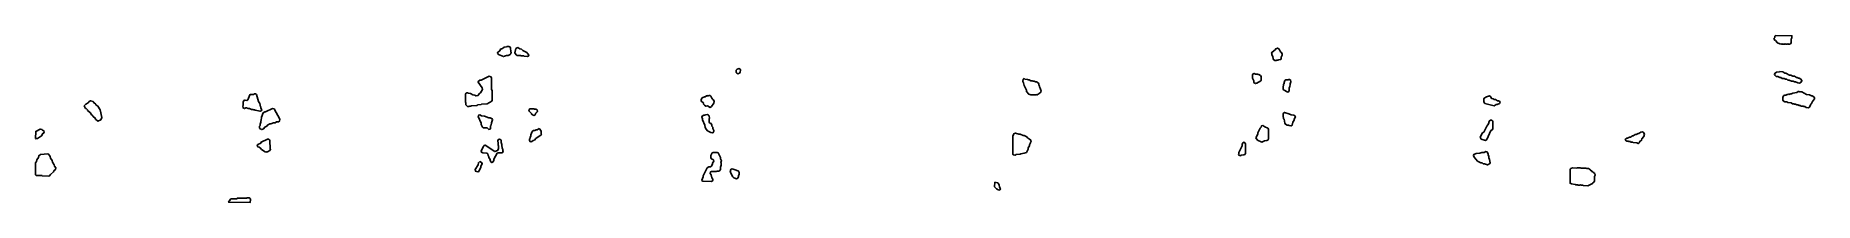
# Model space of a CAD drawing. Header units: millimetres. Extents: x 0 to 3153, y 0 to 296.
import ezdxf

# ---------------------------------------------------------------- set-up
doc = ezdxf.new("R2010")
doc.units = ezdxf.units.MM
doc.layers.add('Y', color=7, linetype='Continuous')

msp = doc.modelspace()

# ---------------------------------------------------------------- linework, layer by layer
at = {"layer": 'Y'}
for points in [[(3091.5, 281.1), (3087.5, 282.9), (3084, 287.2), (3082.9, 287.5), (3081.4, 290.5), (3082.9, 292.6), (3082.9, 294.8), (3084, 295.9), (3113.1, 295.6), (3113.1, 291.9), (3111.6, 289.7), (3111.6, 283.3), (3110.5, 281.5), (3109.1, 280.7), (3106.8, 280.7), (3106.2, 281.4), (3105.5, 280.7), (3101.8, 280.7), (3101.2, 281.4), (3099.8, 280.7), (3096.1, 280.7), (3095.4, 281.4), (3094, 280.7), (3091.5, 281.1)], [(818.6, 264.7), (819.3, 266.2), (822.9, 269.1), (824, 271.6), (827.6, 273), (830.4, 275.2), (834.7, 275.9), (835.4, 276.6), (839.1, 276.6), (840.5, 275.9), (841.6, 274.1), (842.3, 266.9), (843.1, 266.2), (842.3, 263.3), (841.2, 262.2), (837.6, 260.7), (834.8, 260.7), (829.7, 258.6), (820.4, 262.2), (818.6, 264.7)], [(865.4, 260), (860.4, 260), (859.7, 260.7), (853.3, 260.7), (851.8, 261.5), (849.3, 265.4), (851.4, 272.7), (854.7, 274.5), (858.4, 272.3), (861.2, 271.6), (863.4, 269.5), (870.5, 265.9), (874.5, 261.2), (873.4, 259.3), (871.9, 258.6), (866.1, 259.3), (865.4, 260)], [(2196.5, 251.8), (2194.3, 253.2), (2193.6, 254.7), (2192.9, 259), (2191.4, 261.9), (2191.4, 264), (2190.7, 264.7), (2191.8, 266.6), (2197.2, 270.5), (2198.2, 272.3), (2201.2, 273.8), (2204.5, 272), (2206.6, 267), (2208, 266.2), (2209.5, 263.3), (2209.5, 261.2), (2208.1, 257.6), (2208.1, 255.4), (2207, 253.6), (2203.4, 252.9), (2202.6, 252.1), (2199.8, 252.1), (2199.1, 251.4), (2196.5, 251.8)], [(763.6, 171.8), (762.9, 173.3), (762.9, 176.8), (762.1, 177.6), (762.1, 191.9), (762.9, 193.4), (764.7, 194.5), (766.2, 194.5), (766.9, 193.8), (771.2, 193.1), (774.8, 190.9), (778.4, 190.2), (780.5, 188.8), (784, 189.5), (787.5, 193.8), (788.6, 194.1), (792.1, 200.5), (791.4, 203.3), (784.3, 213.3), (785, 214.8), (787.6, 216.6), (789.7, 216.6), (804, 223.8), (807, 223), (808.1, 221.2), (808.1, 200.5), (809.5, 198.3), (809.5, 181.1), (808.7, 179.7), (800.5, 175), (790.5, 174.3), (789.8, 173.6), (783.4, 172.9), (782.6, 172.1), (772.6, 171.4), (771.9, 170.7), (769.1, 170.7), (768.4, 170), (765.8, 170.4), (763.6, 171.8)], [(1242.9, 229), (1242.1, 230.4), (1242.1, 234.8), (1243.3, 236.6), (1246.9, 237.3), (1248.7, 236.2), (1249.5, 234.8), (1248.8, 231.1), (1247.7, 229.3), (1244.7, 227.8), (1242.9, 229)], [(2159.3, 213.3), (2159.3, 215.4), (2157.1, 220.4), (2157.1, 226.2), (2158.2, 228), (2159.7, 228.8), (2162.6, 227.3), (2166.2, 227.3), (2166.9, 226.6), (2168.3, 226.6), (2171.2, 225.2), (2172.3, 223.3), (2172.3, 216.9), (2171.6, 215.4), (2164.8, 211.4), (2163.4, 211.4), (2162.6, 210.7), (2160, 211.8), (2159.3, 213.3)], [(3123.6, 211.8), (3119.7, 213.6), (3117.6, 213.6), (3115.4, 215), (3112.6, 215), (3108.3, 217.1), (3106.1, 217.1), (3104, 218.6), (3101.9, 218.6), (3099.7, 220), (3096.1, 220), (3093.3, 221.4), (3091.9, 221.4), (3088.3, 223.6), (3085.4, 223.6), (3082.9, 225.4), (3082.1, 227.6), (3083.2, 229.5), (3086.1, 230.9), (3091.1, 231.6), (3091.9, 232.3), (3096.9, 231.6), (3100.5, 229.5), (3102.6, 229.5), (3109.1, 225.9), (3111.2, 225.9), (3114.8, 223.8), (3117.6, 223.8), (3121.2, 221.6), (3122.6, 221.6), (3124.8, 220.2), (3126.2, 220.2), (3129.1, 218.8), (3130.9, 216.2), (3129.5, 213.2), (3126.9, 211.4), (3123.6, 211.8)], [(389, 163.6), (388.3, 164.3), (386.1, 164.3), (385.4, 165), (382.6, 165), (379, 166.4), (376.9, 166.4), (374, 167.9), (372.6, 167.9), (370.5, 166.4), (367.9, 167.5), (367.1, 171.2), (367.9, 171.9), (367.9, 177.6), (369.3, 180.5), (371.2, 181.6), (374.7, 180.9), (376.4, 182), (379.7, 190.9), (381.1, 191.6), (386.8, 191.6), (387.6, 192.3), (389.8, 192.3), (391.6, 191.2), (395.2, 179.1), (397.3, 175.5), (398.8, 169.8), (399.5, 169.1), (399.5, 166.9), (400.9, 164), (399.8, 162.2), (398, 161.8), (389, 163.6)], [(1191.2, 171.4), (1188.3, 170.7), (1185.4, 172.2), (1183.6, 174.7), (1184.3, 176.2), (1183.6, 177.5), (1181.1, 178.6), (1180, 180.4), (1180, 182.6), (1181.8, 185.2), (1185.4, 187.3), (1186.9, 187.3), (1189, 188.8), (1191.1, 188.8), (1191.9, 189.5), (1192.6, 188.8), (1193.3, 189.5), (1195.5, 189.5), (1197, 188.7), (1198.8, 184.8), (1200.5, 182.3), (1201.6, 182), (1203.1, 179), (1202.3, 176.1), (1198, 170.4), (1195.5, 168.6), (1191.2, 171.4)], [(1764.4, 191.1), (1760.4, 192.2), (1756.4, 196.8), (1756.4, 199), (1752.1, 207.6), (1751.4, 211.9), (1750, 214.7), (1750.7, 218.4), (1752.6, 219.5), (1753.4, 218.8), (1758.4, 218.1), (1759.1, 217.3), (1761.2, 217.3), (1764.1, 215.9), (1766.9, 215.9), (1767.6, 215.2), (1769.8, 215.2), (1772.6, 213.8), (1774.1, 213.8), (1777, 212.3), (1778.1, 210.5), (1778.1, 208.3), (1779.5, 206.2), (1779.5, 204.8), (1780.9, 202.6), (1781.6, 199.1), (1782.4, 198.3), (1781.6, 195.4), (1779.1, 192.9), (1775.4, 190.7), (1774.7, 191.4), (1773.3, 190.7), (1764.4, 191.1)], [(2211.4, 201.1), (2211.4, 206.2), (2212.1, 206.9), (2212.1, 209.8), (2212.9, 210.5), (2212.9, 212.6), (2214.3, 216.2), (2216.1, 217.3), (2220.4, 217.3), (2221.1, 218.1), (2222.6, 218.1), (2224.5, 217), (2225.2, 214), (2223.8, 210.4), (2223.1, 204.7), (2222.3, 204), (2222.3, 198.3), (2221.2, 196.5), (2219.7, 195.7), (2212.2, 199.7), (2211.4, 201.1)], [(3138.3, 168.6), (3136.1, 170), (3134, 170), (3133.3, 170.7), (3129.7, 170.7), (3127.6, 172.1), (3125.4, 172.1), (3124.7, 172.9), (3121.9, 172.9), (3119.7, 174.3), (3117.6, 174.3), (3116.8, 175), (3114, 175), (3111.9, 176.4), (3106.1, 177.1), (3104, 178.6), (3100.4, 178.6), (3097.9, 180.4), (3097.1, 181.9), (3097.1, 186.9), (3099, 189.5), (3100.4, 190.2), (3102.6, 190.2), (3104.7, 191.6), (3106.8, 191.6), (3107.6, 192.4), (3109.7, 191.6), (3110.4, 192.3), (3112.6, 192.3), (3114.7, 193.8), (3121.8, 195.2), (3124, 196.6), (3125.5, 196.6), (3126.2, 195.9), (3127.6, 196.7), (3128.4, 195.9), (3130.5, 195.9), (3139.1, 191.6), (3144.1, 190.9), (3147.6, 188.8), (3149.1, 188.8), (3152, 187.3), (3153.1, 185.5), (3153.1, 184), (3149.5, 179), (3148, 175.4), (3146.6, 174), (3144.5, 169), (3142.6, 167.9), (3138.3, 168.6)], [(106.4, 147.5), (105.7, 149.7), (102.2, 152.5), (100.4, 155), (98.6, 156.1), (97.2, 159), (92.1, 163.3), (92.1, 164), (89.7, 166.4), (88.6, 166.8), (86.4, 171.2), (89, 174.5), (93.2, 176.6), (94.7, 178.7), (97.6, 180.2), (102, 178.8), (103.4, 176.6), (104.1, 176.6), (106.6, 174.1), (107, 173), (110.5, 170.9), (114.5, 164.1), (117.3, 150.4), (115.5, 146.5), (110.4, 144.3), (106.4, 147.5)], [(397.1, 131.9), (397.1, 135.5), (397.9, 136.2), (397.9, 139), (399.3, 142.6), (399.3, 144.8), (400, 145.5), (400.7, 151.2), (403.6, 159.1), (406.1, 160.9), (407.6, 160.9), (419.7, 166.6), (422.7, 165.9), (433.1, 147.6), (432.3, 144), (430.5, 142.9), (426.9, 142.9), (424.8, 141.4), (421.9, 141.4), (416.9, 139.3), (415.5, 139.3), (411.2, 137.2), (409.8, 135), (406.2, 133.6), (404.1, 130.7), (401.2, 129.3), (397.9, 130.4), (397.1, 131.9)], [(875, 161.8), (874.3, 163.3), (875.4, 165.2), (876.9, 165.9), (883.4, 165.9), (884.1, 165.2), (886.9, 165.2), (888.8, 164.1), (889.5, 161.9), (888.8, 160.4), (886.6, 158.3), (884.8, 155), (883.3, 154.3), (879.3, 156.8), (879.3, 157.6), (875, 161.8)], [(2221.1, 137.1), (2218.3, 137.1), (2215.4, 138.6), (2214.3, 140.4), (2212.9, 147.6), (2212.1, 148.3), (2212.1, 150.4), (2211.4, 151.1), (2211.4, 156.9), (2212.5, 158.7), (2214, 159.5), (2221.2, 157.3), (2225.5, 155.2), (2230.5, 154.5), (2232.3, 153.4), (2233.1, 151.9), (2230.9, 147.6), (2230.9, 146.1), (2228.8, 142.6), (2227.3, 136.8), (2225.5, 135.7), (2221.8, 136.4), (2221.1, 137.1)], [(2569, 175.7), (2567.1, 178.3), (2567.1, 183.3), (2567.9, 184.8), (2571.8, 187.3), (2576.9, 188.8), (2579.5, 187), (2580.5, 184.5), (2583.4, 183.8), (2585.5, 182.3), (2587.6, 182.3), (2591.2, 180.2), (2593.3, 180.2), (2595.2, 179.1), (2595.9, 177.6), (2594.8, 175.7), (2590.5, 173.6), (2589.1, 173.6), (2585.5, 171.4), (2569, 175.7)], [(0, 113.2), (0.4, 125.9), (8.3, 130.2), (11.2, 129.5), (12, 128), (14.5, 127), (15.2, 124.7), (14.1, 122.9), (13, 122.5), (10.5, 117.9), (3.3, 113.6), (1.9, 113.6), (1.2, 112.8), (0, 113.2)], [(792.2, 133.2), (790, 138.3), (790, 140.4), (784.3, 152.6), (785.4, 154.5), (787.6, 155.2), (790.5, 153.8), (795.5, 153.1), (803.3, 150.2), (805.5, 150.2), (809.5, 148.4), (810.2, 146.2), (808.1, 141.1), (807.3, 136.8), (806.6, 136.1), (806.6, 131.9), (805.5, 130), (803.6, 129.6), (800.4, 132.1), (794, 132.1), (792.2, 133.2)], [(875.7, 112.6), (876.4, 113.4), (876.4, 115.5), (877.9, 117.6), (877.9, 119.8), (880, 125.5), (882.6, 127.3), (884.7, 127.3), (887.6, 128.8), (889, 128.8), (892.6, 130.9), (894.1, 130.2), (895.9, 126.2), (895.9, 121.9), (896.7, 121.2), (895.9, 119.7), (887, 113.6), (884.1, 110.7), (881.9, 110), (879.8, 107.9), (877.9, 107.5), (876.5, 108.2), (875.7, 109.7), (875.7, 112.6)], [(1197.2, 123.9), (1191.1, 127.2), (1188.6, 129.7), (1187.1, 132.6), (1186.4, 136.9), (1182.1, 146.2), (1182.1, 148.3), (1180.7, 151.2), (1181.8, 153), (1184.7, 154.5), (1186.8, 154.5), (1187.6, 155.2), (1191.2, 155.9), (1193, 154.8), (1193.8, 153.3), (1194.5, 149), (1193.8, 148.3), (1193.8, 142.6), (1194.8, 140.9), (1197.3, 139.8), (1198.8, 136.9), (1198.8, 135.5), (1200.2, 133.3), (1200.2, 131.2), (1202.3, 127.6), (1202.3, 126.1), (1201.2, 124.3), (1199.8, 123.6), (1197.2, 123.9)], [(2162.8, 114.7), (2166.4, 121.2), (2166.4, 123.3), (2170.7, 131.9), (2172.2, 133.4), (2173.2, 135.9), (2175.5, 136.6), (2179.1, 133.8), (2184.1, 131.6), (2185.2, 129.8), (2185.2, 112.6), (2184.1, 110.7), (2182.6, 110), (2178.3, 109.3), (2173.3, 107.1), (2166.1, 110.7), (2162.8, 114.7)], [(2562.5, 112.2), (2560.7, 115.5), (2565, 123.4), (2567.2, 124.8), (2572.2, 135.5), (2574.3, 137.7), (2575.7, 140.5), (2575.7, 141.9), (2577.2, 144.8), (2579, 145.9), (2580.5, 145.9), (2582.3, 144.8), (2583.1, 143.3), (2583.1, 130.4), (2582, 128.6), (2579.5, 127.5), (2572.3, 111.8), (2569.8, 110), (2562.5, 112.2)], [(400.4, 93.6), (399, 95.7), (396.1, 97.9), (394, 98.6), (392.8, 101.2), (394, 103), (399, 105.2), (399.7, 106.6), (411.1, 112.3), (412.6, 112.3), (414.5, 111.2), (415.2, 109.8), (415.9, 94.8), (416.7, 94), (415.5, 92.2), (411.2, 90), (409.8, 90), (409.1, 89.3), (407.2, 89.6), (400.4, 93.6)], [(803.6, 81.1), (802.2, 83.3), (801.4, 86.1), (799.7, 87.1), (792.6, 87.9), (790.7, 89), (790, 91.2), (793.6, 98.4), (795.4, 100.9), (796.9, 101.6), (814, 90.2), (819, 92.3), (820.7, 94.8), (820.7, 100.4), (820, 101.1), (820, 106.8), (819.3, 107.6), (819.3, 109.8), (820.4, 111.6), (822.6, 112.4), (824.5, 111.2), (825.2, 109.8), (825.2, 106.2), (826.6, 102.6), (826.6, 99.1), (827.3, 98.4), (827.3, 95.5), (828.1, 94.8), (828.1, 91.9), (828.8, 90.5), (827.7, 88.6), (826.2, 87.9), (819.8, 87.9), (818.4, 87.2), (812.3, 76.9), (812.3, 74.7), (810.9, 71.8), (809, 70.7), (807.2, 71.8), (805.7, 74.7), (805.7, 76.1), (803.6, 79.7), (803.6, 81.1)], [(1732.9, 84.7), (1732.1, 86.1), (1732.1, 118.3), (1734.7, 122.3), (1736.9, 123.1), (1742.6, 120.9), (1745.5, 120.9), (1750.5, 118.8), (1752.6, 118.8), (1757, 116.6), (1758.4, 114.5), (1763.8, 111.2), (1764.5, 107.6), (1763.8, 106.8), (1763.8, 105.4), (1761.6, 101.9), (1761.6, 100.4), (1759.5, 96.9), (1759.5, 94.7), (1756.2, 88.6), (1752.6, 87.1), (1746.2, 86.4), (1745.5, 85.7), (1738.4, 85), (1736.2, 83.6), (1732.9, 84.7)], [(2132.1, 85.5), (2132.9, 86.2), (2132.9, 88.3), (2138.6, 100.5), (2138.6, 102.6), (2140, 105.5), (2141.9, 106.6), (2143.7, 105.5), (2144.5, 104.1), (2144.5, 86.9), (2143.4, 85), (2141.9, 84.3), (2136.9, 83.6), (2136.2, 82.8), (2132.9, 83.9), (2132.1, 85.5)], [(2838.3, 105.7), (2831.8, 106.4), (2831.1, 107.1), (2827.6, 107.1), (2826.8, 107.9), (2824, 107.9), (2823.3, 108.6), (2820.4, 108.6), (2818.6, 109.7), (2817.8, 111.2), (2819, 113), (2820.4, 113.8), (2821.9, 113.8), (2825.4, 115.9), (2826.9, 115.9), (2830.4, 118.1), (2831.9, 118.1), (2835.4, 120.2), (2836.9, 120.2), (2840.4, 122.3), (2841.9, 122.3), (2845.4, 124.5), (2848.3, 125.2), (2850.2, 124.1), (2851.6, 121.2), (2850.9, 116.8), (2847.3, 112.6), (2846.6, 110.4), (2843.8, 108.2), (2842.3, 105.4), (2840.5, 104.3), (2838.3, 105.7)], [(11.8, 47.1), (11.1, 47.9), (1.9, 47.9), (0, 49), (0, 70.5), (1.4, 72.6), (2.2, 75.5), (5, 79.8), (5.7, 82.7), (9, 85.2), (21.9, 85.9), (23.4, 85.2), (25.9, 81.2), (26.6, 78.4), (29.5, 74.1), (30.2, 71.2), (33.1, 66.9), (33.8, 64.1), (35.9, 61.2), (35.2, 58.3), (33, 56.8), (31.6, 54), (26.6, 49.7), (24.8, 47.2), (23.3, 46.4), (11.8, 47.1)], [(787.6, 72.4), (790.5, 70.9), (791.6, 69), (789.5, 64), (789.5, 62.6), (785.5, 55), (784, 54.3), (780, 55.4), (779.3, 58.3), (784.3, 66.9), (785, 70.5), (787.6, 72.4)], [(1182.9, 37.5), (1181.5, 38.2), (1180.7, 39.7), (1183.6, 45.5), (1183.6, 46.9), (1190.7, 61.2), (1193.3, 63.1), (1196.1, 63.1), (1197.9, 64.1), (1200, 68.3), (1200, 69.8), (1202.1, 73.3), (1201.4, 75.4), (1198.2, 77.2), (1197.1, 79), (1197.1, 83.3), (1199.3, 87.7), (1201.1, 88.8), (1208.3, 88.8), (1209.8, 88), (1213.8, 79.8), (1213.8, 77.6), (1215.9, 74), (1214.5, 71.2), (1215.2, 69.8), (1215.2, 66.2), (1213.8, 62.6), (1213.8, 58.3), (1213, 56.8), (1211.2, 55.7), (1207.6, 55.7), (1206.9, 55), (1198.3, 55), (1196.6, 54), (1195.9, 51.2), (1197.3, 49.1), (1198.8, 43.4), (1200.2, 41.2), (1200.2, 39.7), (1199.1, 37.9), (1197.6, 37.1), (1182.9, 37.5)], [(2568.3, 68.6), (2566.1, 68.6), (2564, 70), (2561.9, 70), (2556.1, 72.9), (2550, 80.4), (2548.6, 83.3), (2549.3, 84.8), (2553.3, 86.6), (2559.7, 87.3), (2563.3, 88.8), (2567.6, 88.8), (2570.5, 90.2), (2572.7, 89.5), (2574.5, 85.5), (2574.5, 84.1), (2575.9, 81.9), (2575.9, 79.1), (2577.3, 76.2), (2578.1, 70.4), (2577, 68.6), (2574.8, 67.2), (2573.3, 66.4), (2568.3, 68.6)], [(1237.5, 43.6), (1235.7, 45.4), (1232.1, 51.9), (1231.4, 56.2), (1233.2, 58.8), (1234.7, 59.5), (1241.9, 57.3), (1246.2, 55.2), (1247.3, 53.3), (1247.3, 49.7), (1245.9, 47.6), (1245.9, 46.1), (1244.5, 43.2), (1242.6, 42.1), (1237.5, 43.6)], [(1707.2, 21.8), (1703.3, 24.3), (1700, 27.6), (1700.4, 35.9), (1705.5, 34.5), (1708.1, 31.2), (1708.8, 26.9), (1710.2, 24), (1709.1, 22.2), (1707.2, 21.8)], [(2743.3, 30), (2742.6, 30.7), (2739, 30.7), (2738.3, 31.4), (2736.9, 30.7), (2734, 30.7), (2733.3, 31.4), (2729.7, 31.4), (2729, 32.1), (2722.6, 32.9), (2720, 34), (2720, 59.1), (2721.1, 60.2), (2724, 61.6), (2731.9, 60.9), (2732.6, 61.6), (2738.4, 61.6), (2739.1, 60.9), (2748.4, 60.9), (2749.1, 60.2), (2752.6, 60.2), (2755.9, 57.7), (2756.3, 56.6), (2758.4, 55.9), (2759.1, 54.5), (2761.2, 53.8), (2762, 52.3), (2763.8, 51.2), (2764.5, 48.3), (2763.1, 46.1), (2763.1, 37.6), (2762.3, 36.1), (2760.2, 34.7), (2759.8, 33.6), (2751.2, 29.3), (2743.3, 30)], [(342.9, 2.7), (344.3, 3.4), (345, 5.5), (346.9, 6.6), (356.8, 6.6), (357.6, 7.3), (374, 7.3), (374.7, 8.1), (378.3, 8.1), (380.2, 7), (380.9, 5.5), (380.6, 0), (342.1, 0.4), (342.9, 2.7)]]:
    msp.add_lwpolyline(points, close=True, dxfattribs=at)

doc.saveas('drawing.dxf')
